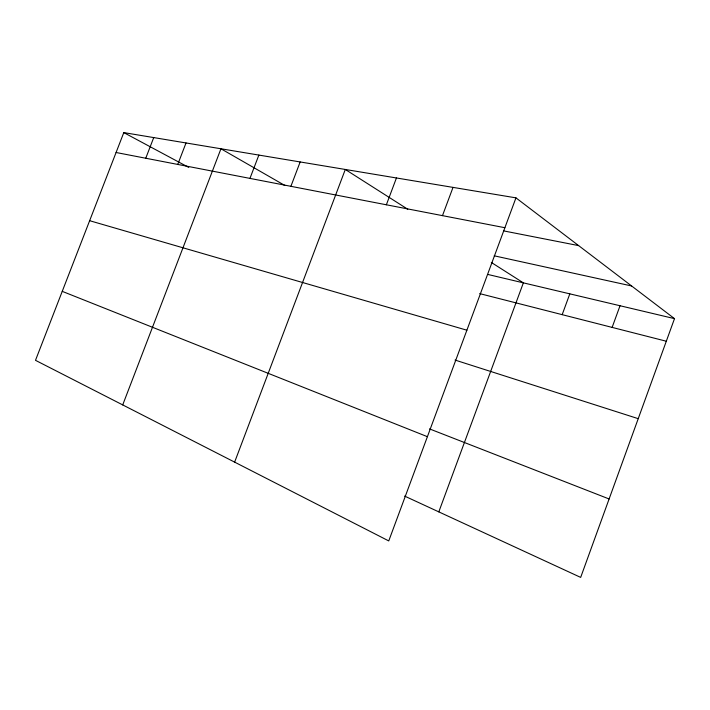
<?xml version="1.0" encoding="UTF-8"?>
<svg xmlns="http://www.w3.org/2000/svg" width="710" height="710" viewBox="0 0 710 710"><rect width="100%" height="100%" fill="white"/><g stroke="black" fill="none" stroke-linecap="round" stroke-linejoin="round"><path stroke-width="1.06" d="M515.957 197.859L388.752 540.922L35.5 360.325L123.797 132.601L515.957 197.859L674.5 318.639L580.673 577.399L404.602 496.077M612.126 327.408L620.034 305.744M562.178 314.663L569.819 293.851M438.807 511.874L523.368 282.855L491.311 262.443M442.472 215.645L453.024 187.387M386.364 204.791L396.446 177.97M234.628 462.13L345.3 169.459L407.771 209.246M290.896 186.322L300.161 161.951M122.715 404.913L220.952 148.772L284.763 185.425M249.955 178.396L258.866 155.082M177.757 164.427L186.02 142.959M145.754 158.241L153.733 137.58M116.085 152.499L504.89 227.715M503.55 230.874L578.641 245.616M494.222 255.813L631.598 285.961M487.947 274.468L674.5 318.639M479.685 293.612L666.308 341.226M89.637 220.695L466.887 330.203M455.039 360.059L638.228 418.669M429.514 428.893L609.118 498.97M62.24 291.357L427.402 436.685M123.797 132.601L188.754 167.418"/></g></svg>
